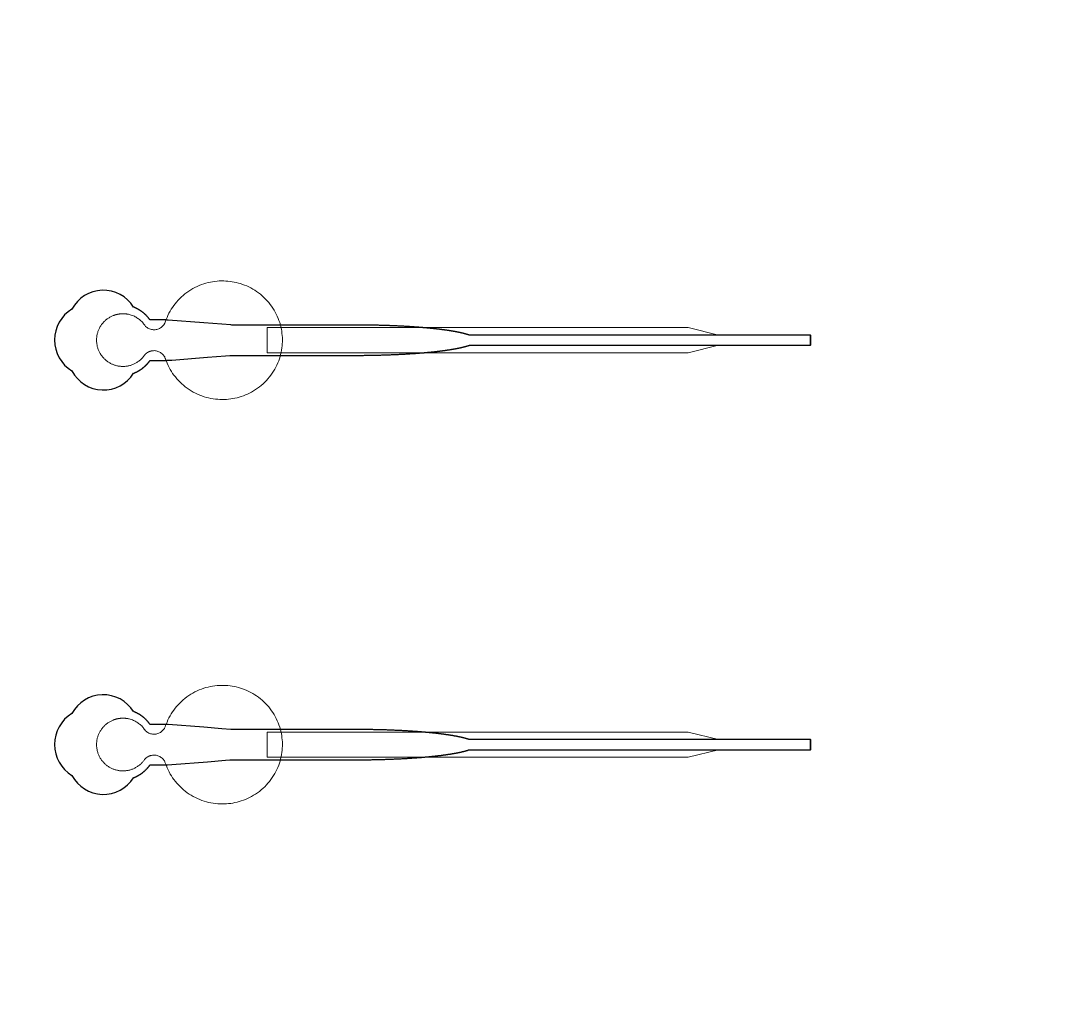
# Model space of a CAD drawing. Header units: inches. Extents: x -52997 to 52003, y -52254 to 52746.
# Drawn here: x -4545 to 600, y -1513 to 3389 of the extents above; entities that cross this region are included whole.
import ezdxf

# ---------------------------------------------------------------- set-up
doc = ezdxf.new("R2010")
doc.units = ezdxf.units.IN
doc.header["$MEASUREMENT"] = 0
doc.layers.add('1', color=1, linetype='Continuous')
doc.layers.add('2', color=140, linetype='Continuous', lineweight=0)
doc.layers.add('3', color=90, linetype='Continuous', lineweight=0)

msp = doc.modelspace()

# ---------------------------------------------------------------- linework, layer by layer
at = {"layer": '1'}
for points in [[(-16283.4, -47485.7), (0, -47485.7), (16283.4, -47485.7, 5.999107)], [(-16250, -47285.7), (0, -47285.7), (16250, -47285.7, 5.986812)], [(-13685.8, -45485.7), (0, -45485.7), (13685.8, -45485.7, 6.794322)], [(-3988.5, 1646.4), (-3988.2, 1646.6), (-3987.3, 1646.9), (-3986.5, 1647.2), (-3985.6, 1647.6), (-3984.8, 1647.9), (-3983.9, 1648.2), (-3983.1, 1648.6), (-3982.2, 1649), (-3981.4, 1649.3), (-3980.5, 1649.7), (-3979.7, 1650.1), (-3978.8, 1650.5), (-3978, 1650.9), (-3977.1, 1651.3), (-3976.3, 1651.7), (-3975.4, 1652.1), (-3974.5, 1652.5), (-3973.7, 1652.9), (-3972.8, 1653.4), (-3972, 1653.8), (-3971.1, 1654.2), (-3970.3, 1654.7), (-3969.4, 1655.1), (-3968.5, 1655.6), (-3967.7, 1656.1), (-3966.8, 1656.5), (-3966, 1657), (-3965.1, 1657.5), (-3964.3, 1658), (-3963.4, 1658.5), (-3962.5, 1659), (-3961.7, 1659.5), (-3960.8, 1660), (-3960, 1660.5), (-3959.1, 1661), (-3958.3, 1661.6), (-3957.4, 1662.1), (-3956.6, 1662.7), (-3955.8, 1663.2), (-3954.9, 1663.8), (-3954.1, 1664.3), (-3953.2, 1664.9), (-3952.4, 1665.4), (-3951.6, 1666), (-3950.7, 1666.6), (-3949.9, 1667.2), (-3949.1, 1667.8), (-3948.3, 1668.4), (-3947.4, 1669), (-3946.6, 1669.6), (-3945.8, 1670.2), (-3945, 1670.8), (-3944.2, 1671.4), (-3943.4, 1672), (-3942.6, 1672.7), (-3941.8, 1673.3), (-3941, 1673.9), (-3940.2, 1674.6), (-3939.4, 1675.2), (-3938.6, 1675.9), (-3937.8, 1676.5), (-3937, 1677.2), (-3936.2, 1677.8), (-3935.5, 1678.5), (-3934.7, 1679.2), (-3933.9, 1679.9), (-3933.2, 1680.5), (-3932.4, 1681.2), (-3931.7, 1681.9), (-3930.9, 1682.6), (-3930.2, 1683.3), (-3929.4, 1684), (-3928.7, 1684.7), (-3928, 1685.4), (-3927.3, 1686.1), (-3926.5, 1686.8), (-3925.8, 1687.5), (-3925.1, 1688.3), (-3924.4, 1689), (-3923.7, 1689.7), (-3923, 1690.4), (-3922.3, 1691.2), (-3921.6, 1691.9), (-3921, 1692.6), (-3920.3, 1693.4), (-3919.6, 1694.1), (-3919, 1694.8), (-3918.3, 1695.6), (-3917.7, 1696.3), (-3917, 1697.1), (-3916.4, 1697.8), (-3915.7, 1698.6), (-3915.1, 1699.3), (-3914.5, 1700.1), (-3913.9, 1700.9), (-3913.3, 1701.6), (-3912.7, 1702.4), (-3912.1, 1703.1), (-3911.5, 1703.9), (-3910.9, 1704.7), (-3910.3, 1705.4), (-3909.7, 1706.2), (-3909.2, 1707), (-3908.6, 1707.7), (-3908.1, 1708.5), (-3907.5, 1709.3), (-3907, 1710), (-3863.4, 1710), (-3841.6, 1710), (-3830.7, 1710), (-3828, 1710), (-3826.6, 1710), (-3826.6, 1710), (-3826.5, 1710), (-3826.5, 1710), (-3826.5, 1710), (-3826.5, 1710.1), (-3826.4, 1710.1), (-3826.1, 1710.1), (-3825.4, 1710.1), (-3824, 1710.2), (-3821.2, 1710.5), (-3799.2, 1712.1), (-3622.5, 1725.7), (-3534.2, 1732.5), (-3512.1, 1734.2), (-3501.1, 1735), (-3500.7, 1735), (-3500.6, 1735), (-3500.6, 1735), (-3500.6, 1735), (-3500.5, 1735), (-3500.1, 1735), (-3239.6, 1735), (-3233.3, 1735), (-3220.8, 1735), (-3120.2, 1735), (-2919.2, 1735), (-2906.7, 1735), (-2900.4, 1735), (-2897.2, 1735), (-2895.7, 1735), (-2895.3, 1735), (-2895.1, 1735), (-2895, 1735), (-2894.9, 1735), (-2894.9, 1735), (-2894.9, 1735), (-2894.3, 1735), (-2889.7, 1735.1), (-2885.1, 1735.1), (-2880.5, 1735.1), (-2875.9, 1735.1), (-2871.2, 1735.1), (-2866.6, 1735.1), (-2861.9, 1735.2), (-2857.2, 1735.2), (-2852.5, 1735.2), (-2847.8, 1735.3), (-2843.1, 1735.3), (-2838.4, 1735.4), (-2833.7, 1735.4), (-2828.9, 1735.5), (-2824.2, 1735.6), (-2819.4, 1735.6), (-2814.6, 1735.7), (-2809.9, 1735.8), (-2805.1, 1735.9), (-2800.3, 1736), (-2795.5, 1736.1), (-2790.7, 1736.2), (-2785.9, 1736.3), (-2781.1, 1736.4), (-2776.3, 1736.5), (-2771.4, 1736.7), (-2766.6, 1736.8), (-2761.8, 1736.9), (-2757, 1737.1), (-2752.1, 1737.2), (-2747.3, 1737.4), (-2742.5, 1737.5), (-2737.6, 1737.7), (-2732.8, 1737.8), (-2728, 1738), (-2723.1, 1738.2), (-2718.3, 1738.4), (-2713.5, 1738.6), (-2708.7, 1738.8), (-2703.8, 1739), (-2699, 1739.2), (-2694.2, 1739.4), (-2689.4, 1739.6), (-2684.6, 1739.8), (-2679.8, 1740), (-2675, 1740.3), (-2670.3, 1740.5), (-2665.5, 1740.7), (-2660.7, 1741), (-2656, 1741.3), (-2651.2, 1741.5), (-2646.5, 1741.8), (-2641.8, 1742), (-2637.1, 1742.3), (-2632.4, 1742.6), (-2627.7, 1742.9), (-2623, 1743.2), (-2618.4, 1743.5), (-2613.7, 1743.8), (-2609.1, 1744.1), (-2604.5, 1744.4), (-2599.9, 1744.7), (-2595.3, 1745.1), (-2593.1, 1745.2), (-2590.8, 1745.4), (-2588.5, 1745.6), (-2586.3, 1745.7), (-2584, 1745.9), (-2581.7, 1746.1), (-2579.5, 1746.2), (-2577.2, 1746.4), (-2575, 1746.6), (-2572.8, 1746.8), (-2570.5, 1747), (-2568.3, 1747.1), (-2566.1, 1747.3), (-2563.9, 1747.5), (-2561.7, 1747.7), (-2559.5, 1747.9), (-2557.3, 1748.1), (-2555.1, 1748.2), (-2552.9, 1748.4), (-2550.7, 1748.6), (-2548.5, 1748.8), (-2546.4, 1749), (-2544.2, 1749.2), (-2542, 1749.4), (-2539.9, 1749.6), (-2537.7, 1749.8), (-2535.6, 1750), (-2533.5, 1750.2), (-2531.4, 1750.4), (-2529.2, 1750.6), (-2527.1, 1750.8), (-2525, 1751), (-2522.9, 1751.2), (-2520.8, 1751.4), (-2518.7, 1751.6), (-2516.7, 1751.8), (-2514.6, 1752), (-2512.5, 1752.3), (-2510.5, 1752.5), (-2508.4, 1752.7), (-2506.4, 1752.9), (-2504.4, 1753.1), (-2502.3, 1753.3), (-2500.3, 1753.6), (-2498.3, 1753.8), (-2496.3, 1754), (-2494.3, 1754.2), (-2492.3, 1754.4), (-2490.3, 1754.7), (-2488.4, 1754.9), (-2486.4, 1755.1), (-2484.4, 1755.3), (-2482.5, 1755.6), (-2480.5, 1755.8), (-2478.6, 1756), (-2476.7, 1756.3), (-2474.8, 1756.5), (-2472.9, 1756.7), (-2471, 1757), (-2469.1, 1757.2), (-2467.2, 1757.5), (-2465.3, 1757.7), (-2463.4, 1757.9), (-2461.6, 1758.2), (-2459.7, 1758.4), (-2457.9, 1758.7), (-2456.1, 1758.9), (-2454.3, 1759.1), (-2452.4, 1759.4), (-2450.6, 1759.6), (-2448.8, 1759.9), (-2447.1, 1760.1), (-2445.3, 1760.4), (-2443.5, 1760.6), (-2441.8, 1760.9), (-2440, 1761.1), (-2438.3, 1761.4), (-2436.5, 1761.7), (-2434.8, 1761.9), (-2433.1, 1762.2), (-2431.4, 1762.4), (-2429.7, 1762.7), (-2428, 1762.9), (-2426.4, 1763.2), (-2424.7, 1763.5), (-2423, 1763.7), (-2421.4, 1764), (-2419.8, 1764.2), (-2418.1, 1764.5), (-2416.5, 1764.8), (-2414.9, 1765), (-2413.3, 1765.3), (-2411.8, 1765.6), (-2410.2, 1765.8), (-2408.6, 1766.1), (-2407.1, 1766.4), (-2405.5, 1766.7), (-2404, 1766.9), (-2402.5, 1767.2), (-2401, 1767.5), (-2399.5, 1767.7), (-2398, 1768), (-2396.5, 1768.3), (-2395, 1768.6), (-2393.5, 1768.8), (-2392.1, 1769.1), (-2390.7, 1769.4), (-2389.2, 1769.7), (-2387.8, 1770), (-2386.4, 1770.2), (-2385, 1770.5), (-2383.6, 1770.8), (-2382.2, 1771.1), (-2380.9, 1771.4), (-2379.5, 1771.6), (-2378.2, 1771.9), (-2376.8, 1772.2), (-2375.5, 1772.5), (-2374.2, 1772.8), (-2372.9, 1773.1), (-2371.6, 1773.4), (-2370.3, 1773.6), (-2369.1, 1773.9), (-2367.8, 1774.2), (-2366.6, 1774.5), (-2365.3, 1774.8), (-2364.1, 1775.1), (-2362.9, 1775.4), (-2361.7, 1775.7), (-2360.5, 1776), (-2359.3, 1776.2), (-2358.1, 1776.5), (-2357, 1776.8), (-2355.8, 1777.1), (-2354.7, 1777.4), (-2353.6, 1777.7), (-2352.4, 1778), (-2351.3, 1778.3), (-2350.3, 1778.6), (-2349.2, 1778.9), (-2348.1, 1779.2), (-2347, 1779.5), (-2346, 1779.8), (-2344.9, 1780.1), (-2343.9, 1780.4), (-2342.9, 1780.7), (-2341.9, 1781), (-2340.9, 1781.2), (-2339.9, 1781.5), (-2338.9, 1781.8), (-2338, 1782.1), (-2337, 1782.4), (-2336.1, 1782.7), (-2335.2, 1783), (-2334.3, 1783.3), (-2333.3, 1783.6), (-2332.5, 1783.9), (-2331.6, 1784.2), (-2330.7, 1784.5), (-2329.3, 1785), (-643.6, 1784.8), (-643.6, 1835), (-2329.2, 1835), (-2329.5, 1835.1), (-2330.4, 1835.4), (-2331.2, 1835.8), (-2332.1, 1836.1), (-2333, 1836.4), (-2333.9, 1836.7), (-2334.8, 1837), (-2335.7, 1837.3), (-2336.7, 1837.6), (-2337.6, 1837.8), (-2338.6, 1838.1), (-2339.6, 1838.4), (-2340.6, 1838.7), (-2341.5, 1839), (-2342.5, 1839.3), (-2343.6, 1839.6), (-2344.6, 1839.9), (-2345.6, 1840.2), (-2346.7, 1840.5), (-2347.7, 1840.8), (-2348.8, 1841.1), (-2349.9, 1841.4), (-2351, 1841.7), (-2352.1, 1842), (-2353.2, 1842.3), (-2354.3, 1842.6), (-2355.5, 1842.9), (-2356.6, 1843.2), (-2357.8, 1843.5), (-2359, 1843.8), (-2360.1, 1844.1), (-2361.3, 1844.4), (-2362.5, 1844.6), (-2363.7, 1844.9), (-2365, 1845.2), (-2366.2, 1845.5), (-2367.5, 1845.8), (-2368.7, 1846.1), (-2370, 1846.4), (-2371.3, 1846.7), (-2372.5, 1847), (-2373.9, 1847.2), (-2375.2, 1847.5), (-2376.5, 1847.8), (-2377.8, 1848.1), (-2379.2, 1848.4), (-2380.5, 1848.7), (-2381.9, 1848.9), (-2383.3, 1849.2), (-2384.6, 1849.5), (-2386, 1849.8), (-2387.5, 1850.1), (-2388.9, 1850.3), (-2390.3, 1850.6), (-2391.7, 1850.9), (-2393.2, 1851.2), (-2394.7, 1851.5), (-2396.1, 1851.7), (-2397.6, 1852), (-2399.1, 1852.3), (-2400.6, 1852.6), (-2402.1, 1852.8), (-2403.6, 1853.1), (-2405.2, 1853.4), (-2406.7, 1853.7), (-2408.3, 1853.9), (-2409.8, 1854.2), (-2411.4, 1854.5), (-2413, 1854.7), (-2414.6, 1855), (-2416.2, 1855.3), (-2417.8, 1855.5), (-2419.4, 1855.8), (-2421, 1856.1), (-2422.7, 1856.3), (-2424.3, 1856.6), (-2426, 1856.8), (-2427.7, 1857.1), (-2429.4, 1857.4), (-2431, 1857.6), (-2432.7, 1857.9), (-2434.5, 1858.1), (-2436.2, 1858.4), (-2437.9, 1858.6), (-2439.6, 1858.9), (-2441.4, 1859.2), (-2443.1, 1859.4), (-2444.9, 1859.7), (-2446.7, 1859.9), (-2448.5, 1860.2), (-2450.3, 1860.4), (-2452.1, 1860.7), (-2453.9, 1860.9), (-2455.7, 1861.1), (-2457.5, 1861.4), (-2459.4, 1861.6), (-2461.2, 1861.9), (-2463.1, 1862.1), (-2464.9, 1862.4), (-2466.8, 1862.6), (-2468.7, 1862.8), (-2470.6, 1863.1), (-2472.5, 1863.3), (-2474.4, 1863.5), (-2476.3, 1863.8), (-2478.2, 1864), (-2480.1, 1864.2), (-2482.1, 1864.5), (-2484, 1864.7), (-2486, 1864.9), (-2487.9, 1865.2), (-2489.9, 1865.4), (-2491.9, 1865.6), (-2493.9, 1865.8), (-2495.9, 1866.1), (-2497.9, 1866.3), (-2499.9, 1866.5), (-2501.9, 1866.7), (-2503.9, 1866.9), (-2506, 1867.2), (-2508, 1867.4), (-2510, 1867.6), (-2512.1, 1867.8), (-2514.2, 1868), (-2516.2, 1868.2), (-2518.3, 1868.4), (-2520.4, 1868.6), (-2522.5, 1868.9), (-2524.6, 1869.1), (-2526.7, 1869.3), (-2528.8, 1869.5), (-2530.9, 1869.7), (-2533, 1869.9), (-2535.1, 1870.1), (-2537.3, 1870.3), (-2539.4, 1870.5), (-2541.5, 1870.7), (-2543.7, 1870.9), (-2545.9, 1871.1), (-2548, 1871.2), (-2550.2, 1871.4), (-2552.4, 1871.6), (-2554.5, 1871.8), (-2556.7, 1872), (-2558.9, 1872.2), (-2561.1, 1872.4), (-2563.3, 1872.6), (-2565.5, 1872.7), (-2567.8, 1872.9), (-2570, 1873.1), (-2572.2, 1873.3), (-2574.4, 1873.5), (-2576.7, 1873.6), (-2578.9, 1873.8), (-2581.2, 1874), (-2583.4, 1874.2), (-2585.7, 1874.3), (-2587.9, 1874.5), (-2590.2, 1874.7), (-2592.4, 1874.8), (-2597, 1875.2), (-2601.6, 1875.5), (-2606.2, 1875.8), (-2610.8, 1876.1), (-2615.4, 1876.4), (-2620, 1876.7), (-2624.6, 1877), (-2629.3, 1877.3), (-2634, 1877.6), (-2638.7, 1877.9), (-2643.4, 1878.1), (-2648.1, 1878.4), (-2652.8, 1878.7), (-2657.5, 1878.9), (-2662.2, 1879.2), (-2667, 1879.4), (-2671.7, 1879.7), (-2676.5, 1879.9), (-2681.3, 1880.1), (-2686.1, 1880.4), (-2690.8, 1880.6), (-2695.6, 1880.8), (-2700.4, 1881), (-2705.2, 1881.2), (-2710, 1881.4), (-2714.8, 1881.6), (-2719.6, 1881.8), (-2724.4, 1882), (-2729.2, 1882.1), (-2734, 1882.3), (-2738.8, 1882.5), (-2743.7, 1882.6), (-2748.5, 1882.8), (-2753.3, 1882.9), (-2758.1, 1883.1), (-2762.9, 1883.2), (-2767.7, 1883.3), (-2772.5, 1883.5), (-2777.3, 1883.6), (-2782.1, 1883.7), (-2786.8, 1883.8), (-2791.6, 1883.9), (-2796.4, 1884), (-2801.2, 1884.1), (-2805.9, 1884.2), (-2810.7, 1884.3), (-2815.4, 1884.4), (-2820.2, 1884.5), (-2824.9, 1884.5), (-2829.6, 1884.6), (-2834.3, 1884.7), (-2839, 1884.7), (-2843.7, 1884.8), (-2848.4, 1884.8), (-2853.1, 1884.9), (-2857.7, 1884.9), (-2862.4, 1884.9), (-2867, 1885), (-2871.6, 1885), (-2876.2, 1885), (-2880.8, 1885), (-2883.1, 1885), (-2883.7, 1885), (-2884, 1885), (-2884.1, 1885), (-2884.3, 1885), (-2885.9, 1885), (-2892.3, 1885), (-2905, 1885), (-2956, 1885), (-3160, 1885), (-3210.9, 1885), (-3236.4, 1885), (-3242.8, 1885), (-3244.4, 1885), (-3500.2, 1885), (-3500.6, 1885), (-3500.6, 1885), (-3500.6, 1885), (-3500.7, 1885), (-3500.8, 1885), (-3501.1, 1885.1), (-3502.5, 1885.2), (-3508, 1885.6), (-3552.2, 1889), (-3640.5, 1895.8), (-3817.2, 1909.3), (-3822.7, 1909.8), (-3825.4, 1910), (-3826.1, 1910), (-3826.5, 1910), (-3826.5, 1910), (-3826.5, 1910), (-3826.5, 1910), (-3826.5, 1910), (-3826.6, 1910), (-3826.6, 1910), (-3826.9, 1910), (-3829.7, 1910), (-3835.1, 1910), (-3846, 1910), (-3867.8, 1910), (-3889.6, 1910), (-3900.5, 1910), (-3906, 1910), (-3906.6, 1910), (-3906.8, 1910), (-3906.9, 1910), (-3906.9, 1910), (-3907, 1910), (-3907, 1910), (-3907, 1910.1), (-3907.4, 1910.6), (-3908.2, 1911.8), (-3909, 1912.9), (-3909.8, 1914), (-3910.6, 1915.1), (-3911.5, 1916.2), (-3912.4, 1917.4), (-3913.2, 1918.5), (-3914.1, 1919.6), (-3915, 1920.7), (-3915.9, 1921.8), (-3916.9, 1922.9), (-3917.8, 1924), (-3918.7, 1925.1), (-3919.7, 1926.2), (-3920.7, 1927.3), (-3921.7, 1928.3), (-3922.7, 1929.4), (-3923.7, 1930.5), (-3924.7, 1931.6), (-3925.8, 1932.6), (-3926.8, 1933.7), (-3927.9, 1934.7), (-3929, 1935.8), (-3930, 1936.8), (-3931.1, 1937.8), (-3932.2, 1938.9), (-3933.4, 1939.9), (-3934.5, 1940.9), (-3935.7, 1941.9), (-3936.8, 1942.9), (-3938, 1943.9), (-3939.2, 1944.9), (-3940.3, 1945.8), (-3941.5, 1946.8), (-3942.7, 1947.7), (-3944, 1948.7), (-3945.2, 1949.6), (-3946.4, 1950.6), (-3947.7, 1951.5), (-3948.9, 1952.4), (-3950.2, 1953.3), (-3951.5, 1954.2), (-3952.8, 1955.1), (-3954.1, 1955.9), (-3955.4, 1956.8), (-3956.7, 1957.6), (-3958, 1958.5), (-3959.3, 1959.3), (-3960.7, 1960.1), (-3962, 1960.9), (-3963.4, 1961.7), (-3964.7, 1962.5), (-3966.1, 1963.2), (-3967.5, 1964), (-3968.8, 1964.7), (-3970.2, 1965.5), (-3971.6, 1966.2), (-3973, 1966.9), (-3974.4, 1967.6), (-3975.8, 1968.2), (-3977.2, 1968.9), (-3978.6, 1969.6), (-3980, 1970.2), (-3981.5, 1970.8), (-3982.9, 1971.4), (-3984.3, 1972), (-3985.8, 1972.6), (-3987.2, 1973.2), (-3988.4, 1973.6, 0.576044), (-4293, 1964.3, 0.560065), (-4293, 1657.8, 0.578435)], [(-3988.5, -353.6), (-3988.2, -353.4), (-3987.3, -353.1), (-3986.5, -352.8), (-3985.6, -352.4), (-3984.8, -352.1), (-3983.9, -351.8), (-3983.1, -351.4), (-3982.2, -351), (-3981.4, -350.7), (-3980.5, -350.3), (-3979.7, -349.9), (-3978.8, -349.5), (-3978, -349.1), (-3977.1, -348.7), (-3976.3, -348.3), (-3975.4, -347.9), (-3974.5, -347.5), (-3973.7, -347.1), (-3972.8, -346.6), (-3972, -346.2), (-3971.1, -345.8), (-3970.3, -345.3), (-3969.4, -344.9), (-3968.5, -344.4), (-3967.7, -343.9), (-3966.8, -343.5), (-3966, -343), (-3965.1, -342.5), (-3964.3, -342), (-3963.4, -341.5), (-3962.5, -341), (-3961.7, -340.5), (-3960.8, -340), (-3960, -339.5), (-3959.1, -339), (-3958.3, -338.4), (-3957.4, -337.9), (-3956.6, -337.3), (-3955.8, -336.8), (-3954.9, -336.2), (-3954.1, -335.7), (-3953.2, -335.1), (-3952.4, -334.6), (-3951.6, -334), (-3950.7, -333.4), (-3949.9, -332.8), (-3949.1, -332.2), (-3948.3, -331.6), (-3947.4, -331), (-3946.6, -330.4), (-3945.8, -329.8), (-3945, -329.2), (-3944.2, -328.6), (-3943.4, -328), (-3942.6, -327.3), (-3941.8, -326.7), (-3941, -326.1), (-3940.2, -325.4), (-3939.4, -324.8), (-3938.6, -324.1), (-3937.8, -323.5), (-3937, -322.8), (-3936.2, -322.2), (-3935.5, -321.5), (-3934.7, -320.8), (-3933.9, -320.1), (-3933.2, -319.5), (-3932.4, -318.8), (-3931.7, -318.1), (-3930.9, -317.4), (-3930.2, -316.7), (-3929.4, -316), (-3928.7, -315.3), (-3928, -314.6), (-3927.3, -313.9), (-3926.5, -313.2), (-3925.8, -312.5), (-3925.1, -311.7), (-3924.4, -311), (-3923.7, -310.3), (-3923, -309.6), (-3922.3, -308.8), (-3921.6, -308.1), (-3921, -307.4), (-3920.3, -306.6), (-3919.6, -305.9), (-3919, -305.2), (-3918.3, -304.4), (-3917.7, -303.7), (-3917, -302.9), (-3916.4, -302.2), (-3915.7, -301.4), (-3915.1, -300.7), (-3914.5, -299.9), (-3913.9, -299.1), (-3913.3, -298.4), (-3912.7, -297.6), (-3912.1, -296.9), (-3911.5, -296.1), (-3910.9, -295.3), (-3910.3, -294.6), (-3909.7, -293.8), (-3909.2, -293), (-3908.6, -292.3), (-3908.1, -291.5), (-3907.5, -290.7), (-3907, -290), (-3863.4, -290), (-3841.6, -290), (-3830.7, -290), (-3828, -290), (-3826.6, -290), (-3826.6, -290), (-3826.5, -290), (-3826.5, -290), (-3826.5, -290), (-3826.5, -289.9), (-3826.4, -289.9), (-3826.1, -289.9), (-3825.4, -289.9), (-3824, -289.8), (-3821.2, -289.5), (-3799.2, -287.9), (-3622.5, -274.3), (-3534.2, -267.5), (-3512.1, -265.8), (-3501.1, -265), (-3500.7, -265), (-3500.6, -265), (-3500.6, -265), (-3500.6, -265), (-3500.5, -265), (-3500.1, -265), (-3239.6, -265), (-3233.3, -265), (-3220.8, -265), (-3120.2, -265), (-2919.2, -265), (-2906.7, -265), (-2900.4, -265), (-2897.2, -265), (-2895.7, -265), (-2895.3, -265), (-2895.1, -265), (-2895, -265), (-2894.9, -265), (-2894.9, -265), (-2894.9, -265), (-2894.3, -265), (-2889.7, -264.9), (-2885.1, -264.9), (-2880.5, -264.9), (-2875.9, -264.9), (-2871.2, -264.9), (-2866.6, -264.9), (-2861.9, -264.8), (-2857.2, -264.8), (-2852.5, -264.8), (-2847.8, -264.7), (-2843.1, -264.7), (-2838.4, -264.6), (-2833.7, -264.6), (-2828.9, -264.5), (-2824.2, -264.4), (-2819.4, -264.4), (-2814.6, -264.3), (-2809.9, -264.2), (-2805.1, -264.1), (-2800.3, -264), (-2795.5, -263.9), (-2790.7, -263.8), (-2785.9, -263.7), (-2781.1, -263.6), (-2776.3, -263.5), (-2771.4, -263.3), (-2766.6, -263.2), (-2761.8, -263.1), (-2757, -262.9), (-2752.1, -262.8), (-2747.3, -262.6), (-2742.5, -262.5), (-2737.6, -262.3), (-2732.8, -262.2), (-2728, -262), (-2723.1, -261.8), (-2718.3, -261.6), (-2713.5, -261.4), (-2708.7, -261.2), (-2703.8, -261), (-2699, -260.8), (-2694.2, -260.6), (-2689.4, -260.4), (-2684.6, -260.2), (-2679.8, -260), (-2675, -259.7), (-2670.3, -259.5), (-2665.5, -259.3), (-2660.7, -259), (-2656, -258.7), (-2651.2, -258.5), (-2646.5, -258.2), (-2641.8, -258), (-2637.1, -257.7), (-2632.4, -257.4), (-2627.7, -257.1), (-2623, -256.8), (-2618.4, -256.5), (-2613.7, -256.2), (-2609.1, -255.9), (-2604.5, -255.6), (-2599.9, -255.3), (-2595.3, -254.9), (-2593.1, -254.8), (-2590.8, -254.6), (-2588.5, -254.4), (-2586.3, -254.3), (-2584, -254.1), (-2581.7, -253.9), (-2579.5, -253.8), (-2577.2, -253.6), (-2575, -253.4), (-2572.8, -253.2), (-2570.5, -253), (-2568.3, -252.9), (-2566.1, -252.7), (-2563.9, -252.5), (-2561.7, -252.3), (-2559.5, -252.1), (-2557.3, -251.9), (-2555.1, -251.8), (-2552.9, -251.6), (-2550.7, -251.4), (-2548.5, -251.2), (-2546.4, -251), (-2544.2, -250.8), (-2542, -250.6), (-2539.9, -250.4), (-2537.7, -250.2), (-2535.6, -250), (-2533.5, -249.8), (-2531.4, -249.6), (-2529.2, -249.4), (-2527.1, -249.2), (-2525, -249), (-2522.9, -248.8), (-2520.8, -248.6), (-2518.7, -248.4), (-2516.7, -248.2), (-2514.6, -248), (-2512.5, -247.7), (-2510.5, -247.5), (-2508.4, -247.3), (-2506.4, -247.1), (-2504.4, -246.9), (-2502.3, -246.7), (-2500.3, -246.4), (-2498.3, -246.2), (-2496.3, -246), (-2494.3, -245.8), (-2492.3, -245.6), (-2490.3, -245.3), (-2488.4, -245.1), (-2486.4, -244.9), (-2484.4, -244.7), (-2482.5, -244.4), (-2480.5, -244.2), (-2478.6, -244), (-2476.7, -243.7), (-2474.8, -243.5), (-2472.9, -243.3), (-2471, -243), (-2469.1, -242.8), (-2467.2, -242.5), (-2465.3, -242.3), (-2463.4, -242.1), (-2461.6, -241.8), (-2459.7, -241.6), (-2457.9, -241.3), (-2456.1, -241.1), (-2454.3, -240.9), (-2452.4, -240.6), (-2450.6, -240.4), (-2448.8, -240.1), (-2447.1, -239.9), (-2445.3, -239.6), (-2443.5, -239.4), (-2441.8, -239.1), (-2440, -238.9), (-2438.3, -238.6), (-2436.5, -238.3), (-2434.8, -238.1), (-2433.1, -237.8), (-2431.4, -237.6), (-2429.7, -237.3), (-2428, -237.1), (-2426.4, -236.8), (-2424.7, -236.5), (-2423, -236.3), (-2421.4, -236), (-2419.8, -235.8), (-2418.1, -235.5), (-2416.5, -235.2), (-2414.9, -235), (-2413.3, -234.7), (-2411.8, -234.4), (-2410.2, -234.2), (-2408.6, -233.9), (-2407.1, -233.6), (-2405.5, -233.3), (-2404, -233.1), (-2402.5, -232.8), (-2401, -232.5), (-2399.5, -232.3), (-2398, -232), (-2396.5, -231.7), (-2395, -231.4), (-2393.5, -231.2), (-2392.1, -230.9), (-2390.7, -230.6), (-2389.2, -230.3), (-2387.8, -230), (-2386.4, -229.8), (-2385, -229.5), (-2383.6, -229.2), (-2382.2, -228.9), (-2380.9, -228.6), (-2379.5, -228.4), (-2378.2, -228.1), (-2376.8, -227.8), (-2375.5, -227.5), (-2374.2, -227.2), (-2372.9, -226.9), (-2371.6, -226.6), (-2370.3, -226.4), (-2369.1, -226.1), (-2367.8, -225.8), (-2366.6, -225.5), (-2365.3, -225.2), (-2364.1, -224.9), (-2362.9, -224.6), (-2361.7, -224.3), (-2360.5, -224), (-2359.3, -223.8), (-2358.1, -223.5), (-2357, -223.2), (-2355.8, -222.9), (-2354.7, -222.6), (-2353.6, -222.3), (-2352.4, -222), (-2351.3, -221.7), (-2350.3, -221.4), (-2349.2, -221.1), (-2348.1, -220.8), (-2347, -220.5), (-2346, -220.2), (-2344.9, -219.9), (-2343.9, -219.6), (-2342.9, -219.3), (-2341.9, -219), (-2340.9, -218.8), (-2339.9, -218.5), (-2338.9, -218.2), (-2338, -217.9), (-2337, -217.6), (-2336.1, -217.3), (-2335.2, -217), (-2334.3, -216.7), (-2333.3, -216.4), (-2332.5, -216.1), (-2331.6, -215.8), (-2330.7, -215.5), (-2329.3, -215), (-643.6, -215.2), (-643.6, -165), (-2329.2, -165), (-2329.5, -164.9), (-2330.4, -164.6), (-2331.2, -164.2), (-2332.1, -163.9), (-2333, -163.6), (-2333.9, -163.3), (-2334.8, -163), (-2335.7, -162.7), (-2336.7, -162.4), (-2337.6, -162.2), (-2338.6, -161.9), (-2339.6, -161.6), (-2340.6, -161.3), (-2341.5, -161), (-2342.5, -160.7), (-2343.6, -160.4), (-2344.6, -160.1), (-2345.6, -159.8), (-2346.7, -159.5), (-2347.7, -159.2), (-2348.8, -158.9), (-2349.9, -158.6), (-2351, -158.3), (-2352.1, -158), (-2353.2, -157.7), (-2354.3, -157.4), (-2355.5, -157.1), (-2356.6, -156.8), (-2357.8, -156.5), (-2359, -156.2), (-2360.1, -155.9), (-2361.3, -155.6), (-2362.5, -155.4), (-2363.7, -155.1), (-2365, -154.8), (-2366.2, -154.5), (-2367.5, -154.2), (-2368.7, -153.9), (-2370, -153.6), (-2371.3, -153.3), (-2372.5, -153), (-2373.9, -152.8), (-2375.2, -152.5), (-2376.5, -152.2), (-2377.8, -151.9), (-2379.2, -151.6), (-2380.5, -151.3), (-2381.9, -151.1), (-2383.3, -150.8), (-2384.6, -150.5), (-2386, -150.2), (-2387.5, -149.9), (-2388.9, -149.7), (-2390.3, -149.4), (-2391.7, -149.1), (-2393.2, -148.8), (-2394.7, -148.5), (-2396.1, -148.3), (-2397.6, -148), (-2399.1, -147.7), (-2400.6, -147.4), (-2402.1, -147.2), (-2403.6, -146.9), (-2405.2, -146.6), (-2406.7, -146.3), (-2408.3, -146.1), (-2409.8, -145.8), (-2411.4, -145.5), (-2413, -145.3), (-2414.6, -145), (-2416.2, -144.7), (-2417.8, -144.5), (-2419.4, -144.2), (-2421, -143.9), (-2422.7, -143.7), (-2424.3, -143.4), (-2426, -143.2), (-2427.7, -142.9), (-2429.4, -142.6), (-2431, -142.4), (-2432.7, -142.1), (-2434.5, -141.9), (-2436.2, -141.6), (-2437.9, -141.4), (-2439.6, -141.1), (-2441.4, -140.8), (-2443.1, -140.6), (-2444.9, -140.3), (-2446.7, -140.1), (-2448.5, -139.8), (-2450.3, -139.6), (-2452.1, -139.3), (-2453.9, -139.1), (-2455.7, -138.9), (-2457.5, -138.6), (-2459.4, -138.4), (-2461.2, -138.1), (-2463.1, -137.9), (-2464.9, -137.6), (-2466.8, -137.4), (-2468.7, -137.2), (-2470.6, -136.9), (-2472.5, -136.7), (-2474.4, -136.5), (-2476.3, -136.2), (-2478.2, -136), (-2480.1, -135.8), (-2482.1, -135.5), (-2484, -135.3), (-2486, -135.1), (-2487.9, -134.8), (-2489.9, -134.6), (-2491.9, -134.4), (-2493.9, -134.2), (-2495.9, -133.9), (-2497.9, -133.7), (-2499.9, -133.5), (-2501.9, -133.3), (-2503.9, -133.1), (-2506, -132.8), (-2508, -132.6), (-2510, -132.4), (-2512.1, -132.2), (-2514.2, -132), (-2516.2, -131.8), (-2518.3, -131.6), (-2520.4, -131.4), (-2522.5, -131.1), (-2524.6, -130.9), (-2526.7, -130.7), (-2528.8, -130.5), (-2530.9, -130.3), (-2533, -130.1), (-2535.1, -129.9), (-2537.3, -129.7), (-2539.4, -129.5), (-2541.5, -129.3), (-2543.7, -129.1), (-2545.9, -128.9), (-2548, -128.8), (-2550.2, -128.6), (-2552.4, -128.4), (-2554.5, -128.2), (-2556.7, -128), (-2558.9, -127.8), (-2561.1, -127.6), (-2563.3, -127.4), (-2565.5, -127.3), (-2567.8, -127.1), (-2570, -126.9), (-2572.2, -126.7), (-2574.4, -126.5), (-2576.7, -126.4), (-2578.9, -126.2), (-2581.2, -126), (-2583.4, -125.8), (-2585.7, -125.7), (-2587.9, -125.5), (-2590.2, -125.3), (-2592.4, -125.2), (-2597, -124.8), (-2601.6, -124.5), (-2606.2, -124.2), (-2610.8, -123.9), (-2615.4, -123.6), (-2620, -123.3), (-2624.6, -123), (-2629.3, -122.7), (-2634, -122.4), (-2638.7, -122.1), (-2643.4, -121.9), (-2648.1, -121.6), (-2652.8, -121.3), (-2657.5, -121.1), (-2662.2, -120.8), (-2667, -120.6), (-2671.7, -120.3), (-2676.5, -120.1), (-2681.3, -119.9), (-2686.1, -119.6), (-2690.8, -119.4), (-2695.6, -119.2), (-2700.4, -119), (-2705.2, -118.8), (-2710, -118.6), (-2714.8, -118.4), (-2719.6, -118.2), (-2724.4, -118), (-2729.2, -117.9), (-2734, -117.7), (-2738.8, -117.5), (-2743.7, -117.4), (-2748.5, -117.2), (-2753.3, -117.1), (-2758.1, -116.9), (-2762.9, -116.8), (-2767.7, -116.7), (-2772.5, -116.5), (-2777.3, -116.4), (-2782.1, -116.3), (-2786.8, -116.2), (-2791.6, -116.1), (-2796.4, -116), (-2801.2, -115.9), (-2805.9, -115.8), (-2810.7, -115.7), (-2815.4, -115.6), (-2820.2, -115.5), (-2824.9, -115.5), (-2829.6, -115.4), (-2834.3, -115.3), (-2839, -115.3), (-2843.7, -115.2), (-2848.4, -115.2), (-2853.1, -115.1), (-2857.7, -115.1), (-2862.4, -115.1), (-2867, -115), (-2871.6, -115), (-2876.2, -115), (-2880.8, -115), (-2883.1, -115), (-2883.7, -115), (-2884, -115), (-2884.1, -115), (-2884.3, -115), (-2885.9, -115), (-2892.3, -115), (-2905, -115), (-2956, -115), (-3160, -115), (-3210.9, -115), (-3236.4, -115), (-3242.8, -115), (-3244.4, -115), (-3500.2, -115), (-3500.6, -115), (-3500.6, -115), (-3500.6, -115), (-3500.7, -115), (-3500.8, -115), (-3501.1, -114.9), (-3502.5, -114.8), (-3508, -114.4), (-3552.2, -111), (-3640.5, -104.2), (-3817.2, -90.7), (-3822.7, -90.2), (-3825.4, -90), (-3826.1, -90), (-3826.5, -90), (-3826.5, -90), (-3826.5, -90), (-3826.5, -90), (-3826.5, -90), (-3826.6, -90), (-3826.6, -90), (-3826.9, -90), (-3829.7, -90), (-3835.1, -90), (-3846, -90), (-3867.8, -90), (-3889.6, -90), (-3900.5, -90), (-3906, -90), (-3906.6, -90), (-3906.8, -90), (-3906.9, -90), (-3906.9, -90), (-3907, -90), (-3907, -90), (-3907, -89.9), (-3907.4, -89.4), (-3908.2, -88.2), (-3909, -87.1), (-3909.8, -86), (-3910.6, -84.9), (-3911.5, -83.8), (-3912.4, -82.6), (-3913.2, -81.5), (-3914.1, -80.4), (-3915, -79.3), (-3915.9, -78.2), (-3916.9, -77.1), (-3917.8, -76), (-3918.7, -74.9), (-3919.7, -73.8), (-3920.7, -72.7), (-3921.7, -71.7), (-3922.7, -70.6), (-3923.7, -69.5), (-3924.7, -68.4), (-3925.8, -67.4), (-3926.8, -66.3), (-3927.9, -65.3), (-3929, -64.2), (-3930, -63.2), (-3931.1, -62.2), (-3932.2, -61.1), (-3933.4, -60.1), (-3934.5, -59.1), (-3935.7, -58.1), (-3936.8, -57.1), (-3938, -56.1), (-3939.2, -55.1), (-3940.3, -54.2), (-3941.5, -53.2), (-3942.7, -52.3), (-3944, -51.3), (-3945.2, -50.4), (-3946.4, -49.4), (-3947.7, -48.5), (-3948.9, -47.6), (-3950.2, -46.7), (-3951.5, -45.8), (-3952.8, -44.9), (-3954.1, -44.1), (-3955.4, -43.2), (-3956.7, -42.4), (-3958, -41.5), (-3959.3, -40.7), (-3960.7, -39.9), (-3962, -39.1), (-3963.4, -38.3), (-3964.7, -37.5), (-3966.1, -36.8), (-3967.5, -36), (-3968.8, -35.3), (-3970.2, -34.5), (-3971.6, -33.8), (-3973, -33.1), (-3974.4, -32.4), (-3975.8, -31.8), (-3977.2, -31.1), (-3978.6, -30.4), (-3980, -29.8), (-3981.5, -29.2), (-3982.9, -28.6), (-3984.3, -28), (-3985.8, -27.4), (-3987.2, -26.8), (-3988.4, -26.4, 0.576044), (-4293, -35.7, 0.560065), (-4293, -342.2, 0.578435)]]:
    msp.add_lwpolyline(points, format="xyb", close=True, dxfattribs=at)
msp.add_circle((-497.2, 245.8), 52500, dxfattribs=at)
at = {"layer": '2'}
for points in [[(-16283.4, -47485.7), (0, -47485.7), (16283.4, -47485.7, 5.999107)], [(-16250, -47285.7), (0, -47285.7), (16250, -47285.7, 5.986812)], [(-13685.8, -45485.7), (0, -45485.7), (13685.8, -45485.7, 6.794322)]]:
    msp.add_lwpolyline(points, format="xyb", close=True, dxfattribs=at)
msp.add_circle((-497.2, 245.8), 52500, dxfattribs=at)
for points in [[(-3931.6, 1739.5), (-3909.4, 1762.7), (-3877.7, 1757.5), (-3846.1, 1752.2), (-3832.5, 1723.2), (-3757, 1482.4), (-3505, 1520), (-3253, 1557.7), (-3252.9, 1809.8), (-3252.8, 2062), (-3504.7, 2099.9), (-3756.7, 2137.8), (-3832.4, 1897), (-3845.6, 1868.6), (-3876.5, 1862.8), (-3907.3, 1857.1), (-3929.9, 1878.9), (-3981.3, 1962.3), (-4075.7, 1936.1), (-4170, 1910), (-4171.2, 1812.1), (-4172.4, 1714.2), (-4078.7, 1685.8), (-3984.9, 1657.4), (-3931.6, 1739.5)], [(-3931.6, -260.5), (-3909.4, -237.3), (-3877.7, -242.5), (-3846.1, -247.8), (-3832.5, -276.8), (-3757, -517.6), (-3505, -480), (-3253, -442.3), (-3252.9, -190.2), (-3252.8, 62), (-3504.7, 99.9), (-3756.7, 137.8), (-3832.4, -103), (-3845.6, -131.4), (-3876.5, -137.2), (-3907.3, -142.9), (-3929.9, -121.1), (-3981.3, -37.7), (-4075.7, -63.9), (-4170, -90), (-4171.2, -187.9), (-4172.4, -285.8), (-4078.7, -314.2), (-3984.9, -342.6), (-3931.6, -260.5)]]:
    msp.add_rational_spline(points, [1, 0.884783429184, 1, 0.884783429184, 1, 0.758252289935, 1, 0.758252289935, 1, 0.758252289935, 1, 0.758252289935, 1, 0.888941908896, 1, 0.888941908896, 1, 0.79946124759, 1, 0.79946124759, 1, 0.79946124759, 1, 0.79946124759, 1], degree=2, knots=[0, 0, 0, 0.969535, 0.969535, 1.939069, 1.939069, 3.359405, 3.359405, 4.779741, 4.779741, 6.200078, 6.200078, 7.620414, 7.620414, 8.571947, 8.571947, 9.52348, 9.52348, 10.812277, 10.812277, 12.101074, 12.101074, 13.389871, 13.389871, 14.678668, 14.678668, 14.678668], dxfattribs=at)
at = {"layer": '3'}
for points in [[(-16283.4, -47485.7), (0, -47485.7), (16283.4, -47485.7, 5.999107)], [(-16283.4, -47485.7), (0, -47485.7), (16283.4, -47485.7, 5.999107)], [(-16250, -47285.7), (0, -47285.7), (16250, -47285.7, 5.986812)], [(-16250, -47285.7), (0, -47285.7), (16250, -47285.7, 5.986812)], [(-13685.8, -45485.7), (0, -45485.7), (13685.8, -45485.7, 6.794322)], [(-13685.8, -45485.7), (0, -45485.7), (13685.8, -45485.7, 6.794322)]]:
    msp.add_lwpolyline(points, format="xyb", close=True, dxfattribs=at)
for points in [[(-3328, 1872.6), (-1248.5, 1872.5), (-1098.5, 1835), (-641.6, 1835), (-641.6, 1785), (-1098.5, 1785), (-1248.5, 1747.5), (-3328, 1747.6)], [(-3328, -127.4), (-1248.5, -127.5), (-1098.5, -165), (-641.6, -165), (-641.6, -215), (-1098.5, -215), (-1248.5, -252.5), (-3328, -252.4)]]:
    msp.add_lwpolyline(points, close=True, dxfattribs=at)
msp.add_circle((-497.2, 245.8), 52500, dxfattribs=at)
msp.add_circle((-497.2, 245.8), 52500, dxfattribs=at)

doc.saveas('drawing.dxf')
